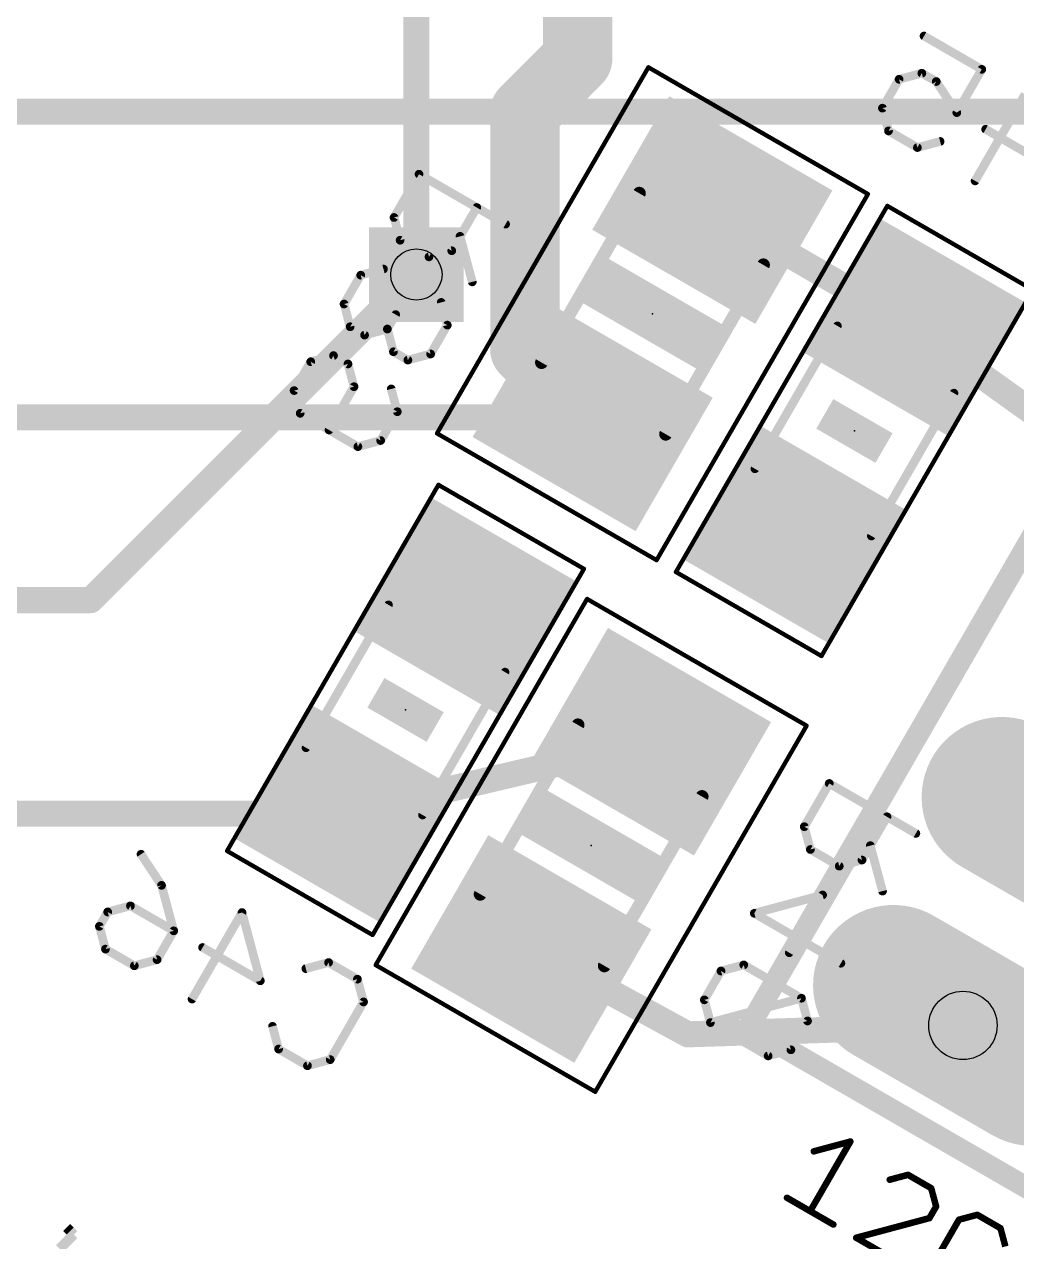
# Model space of a CAD drawing. Extents: x 4 to 288, y -28 to 191.
# Drawn here: x 206.87 to 218.48, y 48.37 to 62.62 of the extents above; entities that cross this region are included whole.
import ezdxf

# ---------------------------------------------------------------- set-up
doc = ezdxf.new("R2010")
doc.units = 0
doc.header["$MEASUREMENT"] = 0
doc.layers.get('0').update_dxf_attribs({"linetype": 'CONTINUOUS'})
for name, color, linetype in [('1', 22, 'CONTINUOUS'), ('16', 175, 'CONTINUOUS'), ('17', 82, 'CONTINUOUS'), ('18', 82, 'CONTINUOUS'), ('20', 7, 'CONTINUOUS'), ('21', 2, 'CONTINUOUS'), ('24', 7, 'CONTINUOUS'), ('25', 2, 'CONTINUOUS'), ('26', 3, 'CONTINUOUS'), ('29', 253, 'CONTINUOUS'), ('30', 253, 'CONTINUOUS'), ('32', 253, 'CONTINUOUS'), ('36', 253, 'CONTINUOUS'), ('40', 175, 'CONTINUOUS'), ('44', 253, 'CONTINUOUS'), ('52', 253, 'CONTINUOUS')]:
    doc.layers.add(name, color=color, linetype=linetype)

# ---------------------------------------------------------------- blocks, each defined once
blk = doc.blocks.new('LONGP100')
at = {"const_width": 1}
blk.add_lwpolyline([(-0.5, 0), (0.5, 0)], dxfattribs=at)
at = {"const_width": 0.5}
for points in [[(-0.5, 0.25, 1), (-0.5, -0.25)], [(0.5, -0.25, 1), (0.5, 0.25)]]:
    blk.add_lwpolyline(points, format="xyb", dxfattribs=at)
blk = doc.blocks.new('RECT')
blk.add_solid([(-0.5, -0.5), (0.5, -0.5), (-0.5, 0.5), (0.5, 0.5)])
blk = doc.blocks.new('SQUAREV')
blk.add_solid([(-0.5, -0.5), (0.5, -0.5), (-0.5, 0.5), (0.5, 0.5)])

msp = doc.modelspace()

# ---------------------------------------------------------------- linework, layer by layer
at = {"layer": '1', "const_width": 0.3048}
for points in [[(220.98, 61.595), (204.47, 61.595)], [(207.645, 55.88), (211.455, 59.69)], [(194.945, 55.88), (207.645, 55.88)]]:
    msp.add_lwpolyline(points, dxfattribs=at)
at = {"layer": '1', "const_width": 0.1524}
for points in [[(211.5089, 59.6361, 1), (211.4011, 59.7439)], [(207.5911, 55.9339, 1), (207.6989, 55.8261)], [(207.645, 55.8038, 1), (207.645, 55.9562)]]:
    msp.add_lwpolyline(points, format="xyb", dxfattribs=at)
at = {"layer": '16'}
for points, const_width in [([(213.341, 83.5965), (213.341, 62.211)], 0.8128), ([(211.455, 59.69), (211.455, 74.295)], 0.3048), ([(213.341, 62.211), (212.725, 61.595)], 0.8128), ([(212.725, 61.595), (212.725, 58.8113)], 0.8128), ([(214.9173, 60.444), (217.2794, 59.0724)], 0.3048), ([(212.725, 58.8113), (213.5173, 58.0191)], 0.8128), ([(217.2794, 59.0724), (219.075, 57.785)], 0.3048), ([(213.5173, 58.0191), (195.1859, 58.0191)], 0.3048), ([(214.1997, 54.2235), (210.628, 53.3836)], 0.3048), ([(210.628, 53.3836), (152.4436, 53.3836)], 0.3048), ([(212.7997, 51.7986), (214.63, 50.8)], 0.3048), ([(214.63, 50.8), (217.8495, 50.9041)], 0.3048)]:
    msp.add_lwpolyline(points, dxfattribs=dict(at, const_width=const_width))
for points, const_width in [([(213.4846, 62.0673, 1), (213.1973, 62.3546)], 0.4064), ([(213.1378, 62.211, 1), (213.5442, 62.211)], 0.4064), ([(212.9282, 61.595, 1), (212.5218, 61.595)], 0.4064), ([(212.5813, 61.7387, 1), (212.8687, 61.4513)], 0.4064), ([(214.9555, 60.5099, 1), (214.879, 60.3781)], 0.1524), ([(211.3788, 59.69, 1), (211.5312, 59.69)], 0.1524), ([(212.8687, 58.955, 1), (212.5813, 58.6677)], 0.4064), ([(217.3239, 59.1343, 1), (217.235, 59.0104)], 0.1524), ([(217.2412, 59.0065, 1), (217.3177, 59.1383)], 0.1524), ([(212.5218, 58.8113, 1), (212.9282, 58.8113)], 0.4064), ([(213.3736, 57.8754, 1), (213.6609, 58.1628)], 0.4064), ([(213.5173, 57.9429, 1), (213.5173, 58.0953)], 0.1524), ([(214.2171, 54.1493, 1), (214.1823, 54.2977)], 0.1524), ([(210.6106, 53.4578, 1), (210.6454, 53.3094)], 0.1524), ([(210.628, 53.3074, 1), (210.628, 53.4598)], 0.1524), ([(212.8362, 51.8655, 1), (212.7632, 51.7317)], 0.1524), ([(217.8519, 50.8279, 1), (217.847, 50.9802)], 0.1524), ([(214.6275, 50.8762, 1), (214.6325, 50.7238)], 0.1524), ([(214.5935, 50.7331, 1), (214.6665, 50.8669)], 0.1524)]:
    msp.add_lwpolyline(points, format="xyb", dxfattribs=dict(at, const_width=const_width))
at = {"layer": '20', "const_width": 0.0254}
msp.add_lwpolyline([(71.1264, 186.0347, 2.9429), (202.1142, 186.0347)], format="xyb", dxfattribs=at)
at = {"layer": '21', "const_width": 0.254}
for points in [[(215.3447, 50.8837), (219.1547, 57.4828)], [(219.0842, 48.7247), (215.3447, 50.8837)]]:
    msp.add_lwpolyline(points, dxfattribs=at)
at = {"layer": '21', "const_width": 0.127}
for points in [[(215.3765, 50.9387, 1), (215.3129, 50.8287)], [(215.2897, 50.9155, 1), (215.3997, 50.852)]]:
    msp.add_lwpolyline(points, format="xyb", dxfattribs=at)
at = {"layer": '24'}
for p in [(214.2173, 59.2315), (216.5795, 57.8599), (211.328, 54.596), (213.4997, 53.0111)]:
    msp.add_point(p, dxfattribs=at)
at = {"layer": '25', "const_width": 0.0762}
for points in [[(216.5323, 49.5458), (216.062, 48.7312)], [(216.104, 49.431), (216.5323, 49.5458)], [(217.2067, 49.1564), (216.9926, 49.0991)], [(217.4782, 48.9997), (217.2067, 49.1564)], [(217.5356, 48.7855), (217.4782, 48.9997)], [(215.7905, 48.888), (216.3335, 48.5745)], [(217.4572, 48.6498), (217.5356, 48.7855)], [(217.8027, 48.6313), (218.0169, 48.6887)], [(218.0169, 48.6887), (218.2884, 48.5319)], [(216.6006, 48.4202), (217.4572, 48.6498)], [(217.4892, 48.0882), (217.8027, 48.6313)], [(218.2884, 48.5319), (218.3458, 48.3178)], [(217.1437, 48.1067), (216.6006, 48.4202)]]:
    msp.add_lwpolyline(points, dxfattribs=at)
at = {"layer": '25', "const_width": 0.0381}
for points in [[(216.5488, 49.5363, 1), (216.5158, 49.5553)], [(216.5372, 49.5274, 1), (216.5274, 49.5642)], [(216.0991, 49.4494, 1), (216.1089, 49.4126)], [(217.2162, 49.1729, 1), (217.1972, 49.1399)], [(217.2116, 49.138, 1), (217.2018, 49.1748)], [(216.9876, 49.1175, 1), (216.9975, 49.0806)], [(217.4966, 49.0046, 1), (217.4598, 48.9947)], [(217.4687, 48.9832, 1), (217.4878, 49.0162)], [(215.8, 48.9045, 1), (215.7809, 48.8715)], [(216.0455, 48.7407, 1), (216.0785, 48.7217)], [(217.5172, 48.7806, 1), (217.554, 48.7904)], [(217.5521, 48.776, 1), (217.5191, 48.795)], [(218.0264, 48.7052, 1), (218.0074, 48.6722)], [(218.0218, 48.6703, 1), (218.0119, 48.7071)], [(216.324, 48.558, 1), (216.343, 48.591)], [(217.4407, 48.6593, 1), (217.4737, 48.6402)], [(217.4622, 48.6314, 1), (217.4523, 48.6682)], [(217.7978, 48.6497, 1), (217.8077, 48.6129)], [(217.8192, 48.6218, 1), (217.7862, 48.6408)], [(218.3068, 48.5368, 1), (218.27, 48.527)], [(216.6102, 48.4367, 1), (216.5911, 48.4037)], [(216.5957, 48.4386, 1), (216.6056, 48.4018)], [(218.2789, 48.5154, 1), (218.2979, 48.5484)]]:
    msp.add_lwpolyline(points, format="xyb", dxfattribs=at)
at = {"layer": '26', "const_width": 0.1016}
for points in [[(217.3946, 62.4808), (218.0697, 62.091)], [(218.0697, 62.091), (217.7774, 61.5846)], [(217.1022, 61.9744), (216.9073, 61.6368)], [(217.3684, 62.0457), (217.1022, 61.9744)], [(217.5372, 61.9483), (217.3684, 62.0457)], [(217.7774, 61.5846), (217.5372, 61.9483)], [(217.9914, 60.7859), (218.5761, 61.7986)], [(216.9073, 61.6368), (216.9786, 61.3706)], [(216.9786, 61.3706), (217.3162, 61.1757)], [(218.7901, 60.9999), (218.1149, 61.3897)], [(217.3162, 61.1757), (217.5825, 61.247)], [(211.4861, 60.8642), (211.1938, 60.3578)], [(212.4988, 60.2795), (211.4861, 60.8642)], [(211.1938, 60.3578), (211.2651, 60.0916)], [(211.8689, 59.968), (212.1613, 60.4744)], [(211.2651, 60.0916), (211.6027, 59.8967)], [(211.9664, 60.1368), (212.109, 59.6043)], [(211.6027, 59.8967), (211.8689, 59.968)], [(210.804, 59.6827), (210.6091, 59.3451)], [(211.0702, 59.754), (210.804, 59.6827)], [(210.6091, 59.3451), (210.6804, 59.0789)], [(211.8167, 59.098), (211.7454, 59.3642)], [(211.1154, 59.0527), (211.2129, 59.2215)], [(210.6804, 59.0789), (210.8492, 58.9814)], [(211.6218, 58.7604), (211.8167, 59.098)], [(210.8492, 58.9814), (211.1154, 59.0527)], [(211.1154, 59.0527), (211.1868, 58.7865)], [(211.1868, 58.7865), (211.3556, 58.6891)], [(210.0244, 58.3324), (210.2193, 58.6699)], [(210.2193, 58.6699), (210.4855, 58.7413)], [(210.4855, 58.7413), (210.6543, 58.6438)], [(210.6543, 58.6438), (210.7256, 58.3776)], [(211.3556, 58.6891), (211.6218, 58.7604)], [(210.7256, 58.3776), (210.4333, 57.8712)], [(211.1607, 58.3515), (211.232, 58.0852)], [(210.0957, 58.0661), (210.0244, 58.3324)], [(210.7709, 57.6763), (210.0957, 58.0661)], [(211.232, 58.0852), (211.0371, 57.7477)], [(211.0371, 57.7477), (210.7709, 57.6763)], [(216.2855, 53.7355), (215.9932, 53.2291)], [(217.2983, 53.1508), (216.2855, 53.7355)], [(215.9932, 53.2291), (216.0645, 52.9629)], [(216.6683, 52.8393), (216.9607, 53.3457)], [(216.0645, 52.9629), (216.4021, 52.768)], [(216.7658, 53.0081), (216.9085, 52.4756)], [(208.2338, 52.9073), (208.474, 52.5436)], [(216.4021, 52.768), (216.6683, 52.8393)], [(208.474, 52.5436), (208.6166, 52.0112)], [(215.4085, 52.2164), (216.2072, 52.4304)], [(216.2072, 52.4304), (215.8174, 51.7553)], [(207.7466, 52.0634), (207.844, 52.2322)], [(207.844, 52.2322), (208.1103, 52.3035)], [(208.1103, 52.3035), (208.6166, 52.0112)], [(208.8306, 51.2125), (209.4153, 52.2252)], [(209.4153, 52.2252), (209.6294, 51.4265)], [(216.4212, 51.6317), (215.4085, 52.2164)], [(207.8179, 51.7972), (207.7466, 52.0634)], [(208.6166, 52.0112), (208.4217, 51.6736)], [(208.1555, 51.6023), (207.8179, 51.7972)], [(209.6294, 51.4265), (208.9542, 51.8163)], [(208.4217, 51.6736), (208.1555, 51.6023)], [(210.1618, 51.5691), (210.4281, 51.6405)], [(210.4281, 51.6405), (210.7656, 51.4456)], [(215.0187, 51.5412), (214.8238, 51.2037)], [(215.2849, 51.6126), (215.0187, 51.5412)], [(215.9601, 51.2228), (215.2849, 51.6126)], [(210.7656, 51.4456), (210.837, 51.1793)], [(210.837, 51.1793), (210.4472, 50.5042)], [(214.8238, 51.2037), (214.8951, 50.9374)], [(215.9601, 51.2228), (214.8951, 50.9374)], [(216.0314, 50.9565), (215.9601, 51.2228)], [(215.8365, 50.619), (216.0314, 50.9565)], [(209.8434, 50.6278), (209.772, 50.894)], [(214.8951, 50.9374), (215.5703, 50.5476)], [(210.1809, 50.4329), (209.8434, 50.6278)], [(215.5703, 50.5476), (215.8365, 50.619)], [(210.4472, 50.5042), (210.1809, 50.4329)]]:
    msp.add_lwpolyline(points, dxfattribs=at)
at = {"layer": '26', "const_width": 0.0508}
for points in [[(217.4073, 62.5028, 1), (217.3819, 62.4588)], [(218.0917, 62.0783, 1), (218.0477, 62.1037)], [(218.057, 62.069, 1), (218.0824, 62.113)], [(217.0956, 61.9989, 1), (217.1088, 61.9499)], [(217.1242, 61.9617, 1), (217.0802, 61.9871)], [(217.3811, 62.0677, 1), (217.3557, 62.0237)], [(217.375, 62.0212, 1), (217.3619, 62.0703)], [(217.5584, 61.9623, 1), (217.516, 61.9343)], [(217.5245, 61.9263, 1), (217.5499, 61.9703)], [(216.9318, 61.6434, 1), (216.8828, 61.6302)], [(216.8853, 61.6495, 1), (216.9293, 61.6241)], [(217.7554, 61.5973, 1), (217.7994, 61.5719)], [(217.7562, 61.5706, 1), (217.7986, 61.5986)], [(216.9913, 61.3926, 1), (216.9659, 61.3486)], [(216.9541, 61.364, 1), (217.0032, 61.3772)], [(218.1276, 61.4117, 1), (218.1022, 61.3677)], [(217.589, 61.2225, 1), (217.5759, 61.2716)], [(217.3096, 61.2002, 1), (217.3228, 61.1512)], [(217.3035, 61.1537, 1), (217.3289, 61.1977)], [(211.4988, 60.8862, 1), (211.4734, 60.8422)], [(211.5081, 60.8515, 1), (211.4641, 60.8769)], [(217.9694, 60.7986, 1), (218.0134, 60.7732)], [(211.2183, 60.3644, 1), (211.1692, 60.3512)], [(211.1718, 60.3705, 1), (211.2158, 60.3451)], [(212.1833, 60.4617, 1), (212.1393, 60.4871)], [(212.4861, 60.2575, 1), (212.5115, 60.3015)], [(211.2778, 60.1136, 1), (211.2524, 60.0696)], [(211.2406, 60.085, 1), (211.2896, 60.0982)], [(211.9909, 60.1434, 1), (211.9418, 60.1302)], [(211.8469, 59.9807, 1), (211.8909, 59.9553)], [(211.8755, 59.9435, 1), (211.8623, 59.9926)], [(211.5961, 59.9212, 1), (211.6092, 59.8721)], [(211.59, 59.8747, 1), (211.6154, 59.9187)], [(210.7974, 59.7072, 1), (210.8105, 59.6581)], [(210.826, 59.67, 1), (210.782, 59.6954)], [(211.0768, 59.7295, 1), (211.0636, 59.7785)], [(212.0845, 59.5978, 1), (212.1336, 59.6109)], [(210.6336, 59.3517, 1), (210.5845, 59.3385)], [(211.7699, 59.3708, 1), (211.7208, 59.3576)], [(210.5871, 59.3578, 1), (210.6311, 59.3324)], [(211.2349, 59.2088, 1), (211.1909, 59.2342)], [(210.6931, 59.1009, 1), (210.6677, 59.0569)], [(210.6559, 59.0723, 1), (210.7049, 59.0854)], [(211.7922, 59.0914, 1), (211.8412, 59.1045)], [(211.8387, 59.0853, 1), (211.7947, 59.1107)], [(210.8426, 59.0059, 1), (210.8558, 58.9569)], [(210.8365, 58.9594, 1), (210.8619, 59.0034)], [(211.14, 59.0593, 1), (211.0909, 59.0462)], [(211.0934, 59.0654, 1), (211.1374, 59.04)], [(211.122, 59.0282, 1), (211.1089, 59.0773)], [(211.1995, 58.8085, 1), (211.1741, 58.7645)], [(210.2127, 58.6945, 1), (210.2258, 58.6454)], [(210.2413, 58.6572, 1), (210.1973, 58.6826)], [(210.4982, 58.7633, 1), (210.4728, 58.7193)], [(210.4921, 58.7167, 1), (210.4789, 58.7658)], [(210.6788, 58.6504, 1), (210.6298, 58.6373)], [(210.6416, 58.6218, 1), (210.667, 58.6658)], [(211.1622, 58.7799, 1), (211.2113, 58.7931)], [(211.349, 58.7136, 1), (211.3621, 58.6645)], [(211.3429, 58.6671, 1), (211.3683, 58.7111)], [(211.5998, 58.7731, 1), (211.6438, 58.7477)], [(211.6284, 58.7359, 1), (211.6152, 58.7849)], [(210.7011, 58.371, 1), (210.7502, 58.3842)], [(210.7476, 58.3649, 1), (210.7036, 58.3903)], [(211.1852, 58.358, 1), (211.1361, 58.3449)], [(210.0489, 58.3389, 1), (209.9998, 58.3258)], [(210.0024, 58.3451, 1), (210.0464, 58.3197)], [(210.1084, 58.0881, 1), (210.083, 58.0441)], [(211.2075, 58.0787, 1), (211.2565, 58.0918)], [(211.254, 58.0725, 1), (211.21, 58.0979)], [(210.0712, 58.0596, 1), (210.1202, 58.0727)], [(210.4113, 57.8839, 1), (210.4553, 57.8585)], [(210.7643, 57.7009, 1), (210.7774, 57.6518)], [(210.7582, 57.6543, 1), (210.7836, 57.6983)], [(211.0151, 57.7604, 1), (211.0591, 57.735)], [(211.0437, 57.7231, 1), (211.0305, 57.7722)], [(216.2982, 53.7575, 1), (216.2728, 53.7135)], [(216.3075, 53.7228, 1), (216.2635, 53.7482)], [(216.0177, 53.2357, 1), (215.9686, 53.2225)], [(216.9827, 53.333, 1), (216.9387, 53.3584)], [(215.9712, 53.2418, 1), (216.0152, 53.2164)], [(217.2856, 53.1288, 1), (217.311, 53.1728)], [(216.0772, 52.9849, 1), (216.0518, 52.9409)], [(216.04, 52.9563, 1), (216.0891, 52.9695)], [(216.7903, 53.0147, 1), (216.7412, 53.0015)], [(208.255, 52.9213, 1), (208.2126, 52.8933)], [(216.6463, 52.852, 1), (216.6903, 52.8266)], [(216.6749, 52.8148, 1), (216.6618, 52.8639)], [(216.3955, 52.7925, 1), (216.4087, 52.7434)], [(216.3894, 52.746, 1), (216.4148, 52.79)], [(208.4985, 52.5502, 1), (208.4494, 52.5371)], [(208.4528, 52.5296, 1), (208.4951, 52.5576)], [(216.2292, 52.4177, 1), (216.1852, 52.4431)], [(216.2138, 52.4059, 1), (216.2006, 52.4549)], [(216.8839, 52.4691, 1), (216.933, 52.4822)], [(207.8375, 52.2567, 1), (207.8506, 52.2076)], [(207.866, 52.2195, 1), (207.822, 52.2449)], [(208.123, 52.3255, 1), (208.0976, 52.2815)], [(208.1168, 52.279, 1), (208.1037, 52.3281)], [(209.4399, 52.2318, 1), (209.3908, 52.2186)], [(209.4373, 52.2125, 1), (209.3933, 52.2379)], [(215.4212, 52.2384, 1), (215.3958, 52.1944)], [(215.4019, 52.2409, 1), (215.4151, 52.1919)], [(207.7711, 52.07, 1), (207.722, 52.0568)], [(207.7246, 52.0761, 1), (207.7686, 52.0507)], [(208.5921, 52.0046, 1), (208.6412, 52.0177)], [(208.6386, 51.9985, 1), (208.5946, 52.0239)], [(208.6039, 51.9892, 1), (208.6293, 52.0332)], [(207.8306, 51.8192, 1), (207.8052, 51.7752)], [(208.9669, 51.8383, 1), (208.9415, 51.7943)], [(207.7934, 51.7906, 1), (207.8425, 51.8037)], [(208.3997, 51.6863, 1), (208.4437, 51.6609)], [(208.4283, 51.6491, 1), (208.4152, 51.6981)], [(215.7954, 51.768, 1), (215.8394, 51.7426)], [(208.1489, 51.6268, 1), (208.1621, 51.5777)], [(208.1428, 51.5803, 1), (208.1682, 51.6243)], [(210.1553, 51.5937, 1), (210.1684, 51.5446)], [(210.4408, 51.6625, 1), (210.4154, 51.6185)], [(210.4346, 51.616, 1), (210.4215, 51.665)], [(215.0121, 51.5658, 1), (215.0253, 51.5167)], [(215.0407, 51.5285, 1), (214.9967, 51.5539)], [(215.2976, 51.6346, 1), (215.2722, 51.5906)], [(215.2915, 51.588, 1), (215.2783, 51.6371)], [(216.4085, 51.6097, 1), (216.4339, 51.6537)], [(209.6048, 51.4199, 1), (209.6539, 51.433)], [(209.6166, 51.4045, 1), (209.6421, 51.4485)], [(210.7902, 51.4522, 1), (210.7411, 51.439)], [(210.7529, 51.4236, 1), (210.7783, 51.4676)], [(208.8086, 51.2252, 1), (208.8526, 51.1998)], [(210.8124, 51.1728, 1), (210.8615, 51.1859)], [(210.859, 51.1666, 1), (210.815, 51.1921)], [(214.8483, 51.2102, 1), (214.7992, 51.1971)], [(214.8018, 51.2164, 1), (214.8458, 51.191)], [(215.9846, 51.2293, 1), (215.9355, 51.2162)], [(215.9474, 51.2008, 1), (215.9728, 51.2448)], [(215.9666, 51.1982, 1), (215.9535, 51.2473)], [(216.0534, 50.9438, 1), (216.0094, 50.9692)], [(209.7966, 50.9006, 1), (209.7475, 50.8874)], [(214.9078, 50.9594, 1), (214.8824, 50.9154)], [(214.8886, 50.962, 1), (214.9017, 50.9129)], [(214.8706, 50.9309, 1), (214.9197, 50.944)], [(216.0069, 50.95, 1), (216.0559, 50.9631)], [(209.8561, 50.6498, 1), (209.8307, 50.6058)], [(209.8188, 50.6212, 1), (209.8679, 50.6343)], [(215.5637, 50.5722, 1), (215.5769, 50.5231)], [(215.5576, 50.5256, 1), (215.583, 50.5696)], [(215.8145, 50.6317, 1), (215.8585, 50.6063)], [(215.8431, 50.5944, 1), (215.8299, 50.6435)], [(210.1744, 50.4574, 1), (210.1875, 50.4083)], [(210.1682, 50.4109, 1), (210.1936, 50.4549)], [(210.4252, 50.5169, 1), (210.4692, 50.4915)], [(210.4537, 50.4797, 1), (210.4406, 50.5287)]]:
    msp.add_lwpolyline(points, format="xyb", dxfattribs=at)
at = {"layer": '40', "const_width": 0.0508}
for points in [[(214.1694, 62.1147), (211.6964, 57.8313)], [(216.7381, 60.6317), (214.1694, 62.1147)], [(214.2651, 56.3483), (216.7381, 60.6317)], [(216.9647, 60.4931), (214.4917, 56.2097)], [(218.6673, 59.5101), (216.9647, 60.4931)], [(216.1943, 55.2267), (218.6673, 59.5101)], [(211.6964, 57.8313), (214.2651, 56.3483)], [(211.7132, 57.2292), (209.2402, 52.9458)], [(213.4158, 56.2462), (211.7132, 57.2292)], [(210.9428, 51.9628), (213.4158, 56.2462)], [(214.4917, 56.2097), (216.1943, 55.2267)], [(213.4519, 55.8942), (210.9789, 51.6109)], [(216.0205, 54.4113), (213.4519, 55.8942)], [(213.5475, 50.1279), (216.0205, 54.4113)], [(209.2402, 52.9458), (210.9428, 51.9628)], [(210.9789, 51.6109), (213.5475, 50.1279)]]:
    msp.add_lwpolyline(points, dxfattribs=at)
at = {"layer": '40', "const_width": 0.0254}
for points in [[(214.1758, 62.1257, 1), (214.1631, 62.1037)], [(214.1804, 62.1084, 1), (214.1584, 62.1211)], [(216.7491, 60.6254, 1), (216.7271, 60.6381)], [(216.7317, 60.6207, 1), (216.7444, 60.6427)], [(216.971, 60.5041, 1), (216.9583, 60.4821)], [(216.9756, 60.4868, 1), (216.9537, 60.4995)], [(211.7028, 57.8423, 1), (211.6901, 57.8203)], [(211.6854, 57.8377, 1), (211.7074, 57.825)], [(211.7196, 57.2402, 1), (211.7068, 57.2182)], [(211.7242, 57.2229, 1), (211.7022, 57.2356)], [(213.4268, 56.2399, 1), (213.4048, 56.2526)], [(213.4095, 56.2352, 1), (213.4222, 56.2572)], [(214.2541, 56.3547, 1), (214.2761, 56.342)], [(214.2587, 56.3373, 1), (214.2714, 56.3593)], [(214.498, 56.2207, 1), (214.4853, 56.1987)], [(214.4807, 56.2161, 1), (214.5026, 56.2034)], [(213.4582, 55.9052, 1), (213.4455, 55.8833)], [(213.4629, 55.8879, 1), (213.4409, 55.9006)], [(216.1833, 55.2331, 1), (216.2053, 55.2204)], [(216.1879, 55.2157, 1), (216.2006, 55.2377)], [(216.0315, 54.4049, 1), (216.0095, 54.4176)], [(216.0142, 54.4003, 1), (216.0269, 54.4222)], [(209.2466, 52.9568, 1), (209.2338, 52.9348)], [(209.2292, 52.9522, 1), (209.2512, 52.9395)], [(210.9318, 51.9692, 1), (210.9538, 51.9565)], [(210.9365, 51.9518, 1), (210.9492, 51.9738)], [(210.9852, 51.6219, 1), (210.9725, 51.5999)], [(210.9679, 51.6172, 1), (210.9899, 51.6045)], [(213.5365, 50.1342, 1), (213.5585, 50.1215)], [(213.5412, 50.1169, 1), (213.5539, 50.1389)]]:
    msp.add_lwpolyline(points, format="xyb", dxfattribs=at)
at = {"layer": '44'}
for centre, radius in [((211.455, 59.69), 0.3), ((217.8495, 50.9041), 0.4)]:
    msp.add_circle(centre, radius, dxfattribs=at)
at = {"layer": '52'}
for points, const_width in [([(212.9198, 58.6608), (214.0628, 60.6405)], 0.1524), ([(214.3717, 57.8226), (215.5147, 59.8023)], 0.1524), ([(216.3804, 59.0891), (215.4154, 57.4177)], 0.1016), ([(217.7435, 58.3021), (216.7785, 56.6307)], 0.1016), ([(211.1289, 55.8252), (210.1639, 54.1538)], 0.1016), ([(212.4921, 55.0382), (211.5271, 53.3668)], 0.1016), ([(213.3453, 54.42), (212.2023, 52.4403)], 0.1524), ([(214.7971, 53.5818), (213.6541, 51.6021)], 0.1524)]:
    msp.add_lwpolyline(points, dxfattribs=dict(at, const_width=const_width))
for points, const_width in [([(214.0958, 60.6214, 1), (214.0299, 60.6595)], 0.0762), ([(215.5476, 59.7832, 1), (215.4817, 59.8213)], 0.0762), ([(216.4024, 59.0764, 1), (216.3584, 59.1018)], 0.0508), ([(212.8869, 58.6798, 1), (212.9528, 58.6417)], 0.0762), ([(217.7655, 58.2894, 1), (217.7215, 58.3148)], 0.0508), ([(214.3387, 57.8416, 1), (214.4046, 57.8035)], 0.0762), ([(215.3934, 57.4304, 1), (215.4374, 57.405)], 0.0508), ([(216.7565, 56.6434, 1), (216.8005, 56.618)], 0.0508), ([(211.1509, 55.8125, 1), (211.1069, 55.8379)], 0.0508), ([(212.5141, 55.0255, 1), (212.4701, 55.0509)], 0.0508), ([(213.3783, 54.401, 1), (213.3123, 54.4391)], 0.0762), ([(210.1419, 54.1665, 1), (210.1859, 54.1411)], 0.0508), ([(214.8301, 53.5628, 1), (214.7641, 53.6009)], 0.0762), ([(211.5051, 53.3795, 1), (211.5491, 53.3541)], 0.0508), ([(212.1693, 52.4594, 1), (212.2353, 52.4213)], 0.0762), ([(213.6211, 51.6212, 1), (213.6871, 51.5831)], 0.0762)]:
    msp.add_lwpolyline(points, format="xyb", dxfattribs=dict(at, const_width=const_width))

# ---------------------------------------------------------------- block references
at = {"layer": '16', "xscale": 1.6}
for p, yscale, rotation in [((214.9173, 60.444), 2, 240), ((217.2794, 59.0724), 1.8, 240), ((213.5173, 58.0191), 2, 240), ((215.8795, 56.6475), 1.8, 240), ((212.028, 55.8085), 1.8, 240), ((214.1997, 54.2235), 2, 59.99999999999999), ((210.628, 53.3836), 1.8, 240), ((212.7997, 51.7986), 2, 59.99999999999999)]:
    msp.add_blockref('RECT', p, dxfattribs=dict(at, yscale=yscale, rotation=rotation))
at = {"layer": '17', "xscale": 1.6764, "yscale": 1.6764, "rotation": 150}
for p in [(219.1195, 53.1038), (219.1195, 53.1038), (217.8495, 50.9041), (217.8495, 50.9041)]:
    msp.add_blockref('LONGP100', p, dxfattribs=at)
at = {"layer": '18', "xscale": 1.108, "yscale": 1.108}
msp.add_blockref('SQUAREV', (211.455, 59.69), dxfattribs=at)
msp.add_blockref('SQUAREV', (211.455, 59.69), dxfattribs=at)
at = {"layer": '21', "yscale": 0.0584, "rotation": 45}
for p, xscale in [((207.3851, 48.519), 0.1168), ((207.3025, 48.2712), 0.4674), ((207.3645, 48.4158), 0.2921)]:
    msp.add_blockref('RECT', p, dxfattribs=dict(at, xscale=xscale))
at = {"layer": '29', "xscale": 1.8796, "yscale": 1.8796, "rotation": 150}
for p in [(220.3895, 55.3035), (219.1195, 53.1038), (217.8495, 50.9041)]:
    msp.add_blockref('LONGP100', p, dxfattribs=at)
at = {"layer": '30'}
for name, p, xscale, yscale, rotation in [('RECT', (214.9173, 60.444), 1.8032, 2.2032, 240), ('RECT', (217.2794, 59.0724), 1.8032, 2.0032, 240), ('RECT', (213.5173, 58.0191), 1.8032, 2.2032, 240), ('RECT', (215.8795, 56.6475), 1.8032, 2.0032, 240), ('RECT', (212.028, 55.8085), 1.8032, 2.0032, 240), ('LONGP100', (220.3895, 55.3035), 1.8796, 1.8796, 150), ('RECT', (214.1997, 54.2235), 1.8032, 2.2032, 59.99999999999999), ('LONGP100', (219.1195, 53.1038), 1.8796, 1.8796, 150), ('RECT', (210.628, 53.3836), 1.8032, 2.0032, 240), ('RECT', (212.7997, 51.7986), 1.8032, 2.2032, 59.99999999999999), ('LONGP100', (217.8495, 50.9041), 1.8796, 1.8796, 150)]:
    msp.add_blockref(name, p, dxfattribs=dict(at, xscale=xscale, yscale=yscale, rotation=rotation))
at = {"layer": '32', "xscale": 1.6}
for p, yscale, rotation in [((214.9173, 60.444), 2, 240), ((217.2794, 59.0724), 1.8, 240), ((213.5173, 58.0191), 2, 240), ((215.8795, 56.6475), 1.8, 240), ((212.028, 55.8085), 1.8, 240), ((214.1997, 54.2235), 2, 59.99999999999999), ((210.628, 53.3836), 1.8, 240), ((212.7997, 51.7986), 2, 59.99999999999999)]:
    msp.add_blockref('RECT', p, dxfattribs=dict(at, yscale=yscale, rotation=rotation))
at = {"layer": '36'}
for p, xscale, yscale, rotation in [((214.2173, 59.2315), 0.6, 1.6002, 240), ((216.5795, 57.8599), 0.3998, 0.8002, 240), ((211.328, 54.596), 0.3998, 0.8002, 240), ((213.4997, 53.0111), 0.6, 1.6002, 59.99999999999999)]:
    msp.add_blockref('RECT', p, dxfattribs=dict(at, xscale=xscale, yscale=yscale, rotation=rotation))
at = {"layer": '52'}
for p, xscale, yscale, rotation in [((214.9221, 60.4524), 0.5842, 1.8288, 240), ((217.2436, 59.0085), 0.7501, 1.7, 240), ((213.5124, 58.0107), 0.5842, 1.8288, 240), ((215.9153, 56.7114), 0.7501, 1.7, 240), ((211.9922, 55.7446), 0.7501, 1.7, 240), ((214.2046, 54.2319), 0.5842, 1.8288, 59.99999999999999), ((210.6638, 53.4475), 0.7501, 1.7, 240), ((212.7948, 51.7902), 0.5842, 1.8288, 59.99999999999999)]:
    msp.add_blockref('RECT', p, dxfattribs=dict(at, xscale=xscale, yscale=yscale, rotation=rotation))

doc.saveas('drawing.dxf')
